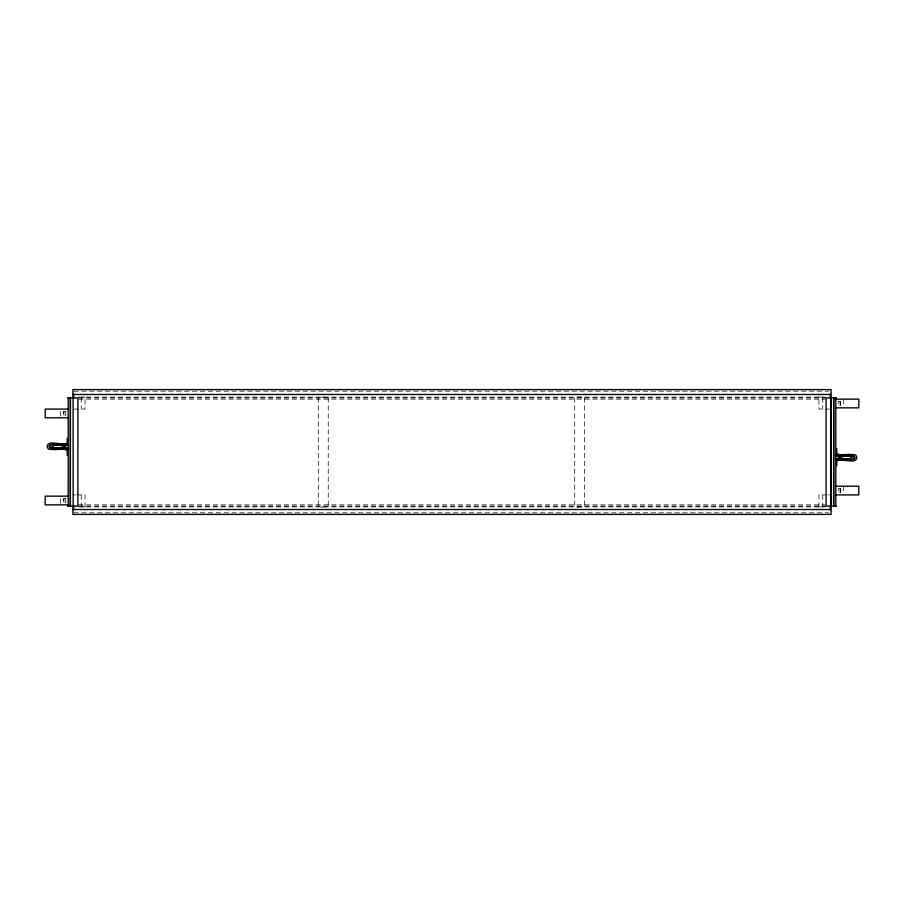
<?xml version="1.0" encoding="UTF-8"?>
<svg xmlns="http://www.w3.org/2000/svg" width="904" height="904" viewBox="0 0 904 904"><rect width="100%" height="100%" fill="white"/><g stroke="black" fill="none" stroke-linecap="round" stroke-linejoin="round"><path stroke-width="0.68" stroke-dasharray="4.52 3.39" d="M73.699 391.206L828.889 391.206M78.569 397.116L825.431 397.116M78.569 397.896L825.431 397.896M78.569 399.139L825.431 399.139M74.241 409.083L85.055 409.083L85.01 397.896M829.759 409.083L818.945 409.083L818.945 397.896M72.919 494.917L75.563 494.917M76.885 494.917L85.055 494.917L85.01 506.104M827.115 494.917L818.945 494.917L818.99 506.104M828.437 494.917L831.081 494.917M78.569 504.861L825.431 504.861M78.569 506.104L825.431 506.104M78.569 506.884L825.431 506.884M73.699 512.794L828.889 512.794M843.681 399.139L843.681 405.354M843.681 486.205L843.681 492.431M840.053 401.625L840.053 405.354M840.053 488.691L840.053 492.431M822.742 397.896L822.742 409.083M822.742 494.917L822.742 506.104M822.55 397.116L818.459 397.116M822.55 506.884L818.459 506.884M584.628 397.896L584.628 506.104M581.701 397.116L577.622 397.116M574.684 397.896L574.684 506.104M328.231 397.896L328.231 506.104M325.293 397.116L321.214 397.116M318.276 397.896L318.276 506.104M85.53 397.116L81.45 397.116M85.53 506.884L81.45 506.884M81.258 397.896L81.258 409.083M81.258 494.917L81.258 506.104M63.947 411.569L63.947 415.309M63.947 498.646L63.947 502.375M60.319 411.569L60.319 417.795M60.319 498.646L60.319 504.861M840.471 401.466L838.234 401.466L838.234 405.387L840.471 405.387L840.471 401.466M65.766 411.535L63.529 411.535L63.529 415.456L65.766 415.456L65.766 411.535M840.471 488.544L838.234 488.544L838.234 492.465L840.471 492.465L840.471 488.544M65.766 498.612L63.529 498.612L63.529 502.534L65.766 502.534L65.766 498.612M325.293 506.839L321.214 507.155L325.293 506.839M581.701 506.839L577.622 507.155L581.701 506.839"/><path stroke-width="1.36" d="M64.489 445.344L64.489 448.395L67.246 451.039L67.246 455.424M839.511 458.656L839.511 455.605L836.754 452.96L836.754 448.576M65.416 444.463L67.246 442.7L67.246 438.316M838.584 459.537L836.754 461.3L836.754 465.684M50.771 444.666L49.132 445.582L48.929 446.599L50.048 447.83L65.122 447.717M853.229 459.334L854.868 458.418L855.071 457.401L853.952 456.17L838.878 456.283M68.365 449.051L66.907 449.051L65.144 446.87L66.907 444.678L68.365 444.678M835.635 454.949L837.093 454.949L838.855 457.13L837.093 459.322L835.635 459.322M57.336 443.581L65.382 444.237L54.082 443.084L51.223 444.497L50.737 446.791L51.799 448.791L53.991 449.57L64.523 449.051L64.444 447.435L54.229 447.943L52.432 446.553L54.387 444.734L65.178 445.785L53.076 444.847M850.924 459.153L838.822 458.17L849.613 459.266L851.568 457.447L849.771 456.057L839.556 456.565L839.477 454.949L850.009 454.429L852.201 455.209L853.263 457.209L852.777 459.503L849.918 460.916L838.573 459.808L846.664 460.418M65.224 449.344L49.923 449.446L48.093 448.734L47.2 446.813L47.652 444.531L50.24 443.073L53.302 443.254M838.776 454.655L854.077 454.554L855.907 455.266L856.8 457.187L856.348 459.469L853.76 460.927L850.698 460.746M72.919 394.472L831.081 394.472M67.766 397.896L77.902 397.896L77.902 506.104L67.766 506.104M836.234 397.896L826.098 397.896L826.098 506.104L836.234 506.104M835.601 399.139L858.8 399.139L858.8 407.84L835.601 407.84M68.399 409.083L45.2 409.083L45.2 417.795L68.399 417.795M835.601 486.205L858.8 486.205L858.8 494.917L835.601 494.917M68.399 496.16L45.2 496.16L45.2 504.861L68.399 504.861M72.919 509.528L831.081 509.528M839.477 454.949L839.556 456.565M64.523 448.972L64.444 447.435M835.804 397.896L835.804 506.104M831.081 397.896L831.081 389.613L72.919 389.613L72.919 397.896M831.081 506.104L831.081 514.387L72.919 514.387L72.919 506.104M830.301 393.997L830.301 398.189M830.301 505.811L830.301 510.003M73.699 393.997L73.699 398.189M73.699 505.811L73.699 510.003M73.111 397.896L73.179 506.104M68.195 397.896L68.195 506.104M68.444 448.384L68.037 449.333L67.02 449.231L66.794 448.226L67.676 447.706L68.444 448.384M835.963 454.667L835.556 455.616L836.324 456.294L837.206 455.774L836.98 454.768L835.963 454.667M833.691 506.104L833.691 397.896L833.612 506.104M830.889 506.104L830.889 397.896L830.821 506.104M70.388 506.104L70.388 397.896L70.309 506.104"/></g></svg>
